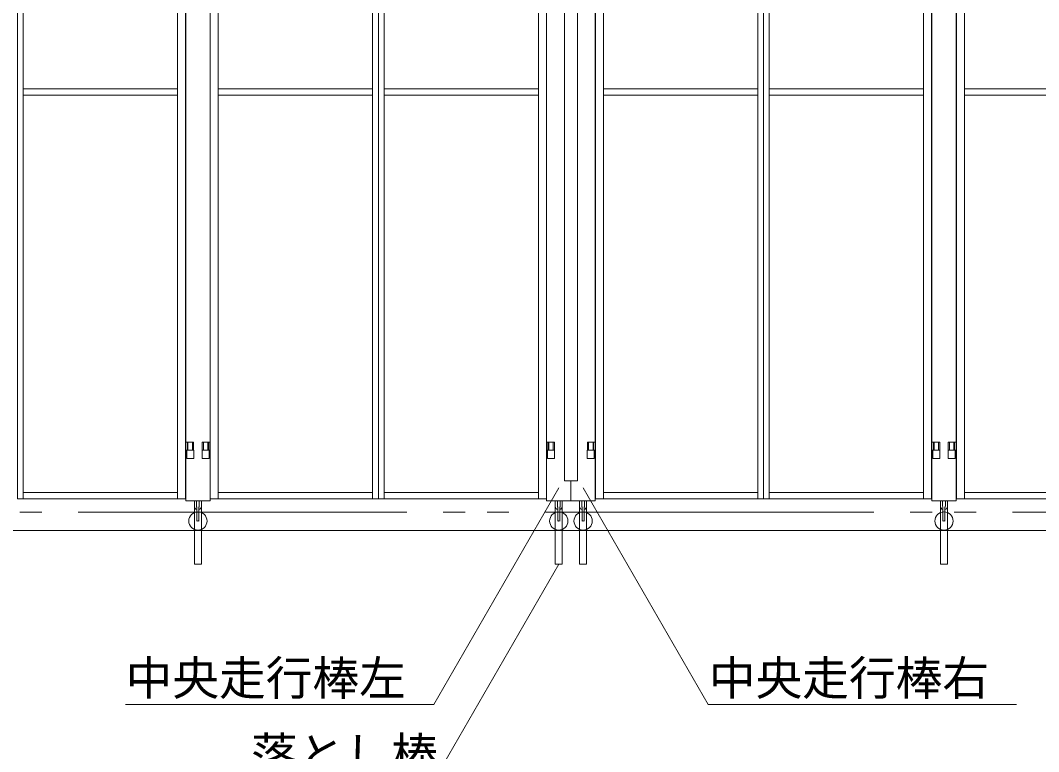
# Model space of a CAD drawing. Units: millimetres, scale not verified. Extents: x -12090 to 12090, y -18325 to 18325.
# Drawn here: x -4963 to -2452, y 4910 to 6713 of the extents above; entities that cross this region are included whole.
import ezdxf
from ezdxf.enums import TextEntityAlignment as Align

# ---------------------------------------------------------------- set-up
doc = ezdxf.new("R2010")
doc.units = ezdxf.units.MM
doc.header["$LTSCALE"] = 90
doc.header["$PDMODE"] = 32
doc.header["$PDSIZE"] = 45
doc.linetypes.add('DASHED1', pattern=[1.8, 1.2, -0.6])
doc.linetypes.add('DOUBLE_CHAIN2', pattern=[12.8, 9, -1, 0.6, -0.6, 0.6, -1])
for name, color, linetype, lineweight in [('0-5_ﾍﾞｰｽﾗｲﾝ', 134, 'Continuous', 18), ('0-8_ﾜｲﾔｰﾛｰﾌﾟ', 134, 'DOUBLE_CHAIN2', 18), ('1-0_中央走行棒', 134, 'Continuous', 18), ('1-1_中央走行棒右', 134, 'Continuous', 18), ('1-2_中央走行棒左', 134, 'Continuous', 18), ('1-9_標準ﾊﾟﾈﾙ', 134, 'Continuous', 18), ('1-B_文字', 134, 'Continuous', 18), ('1-C_落とし棒', 134, 'Continuous', 18)]:
    doc.layers.add(name, color=color, linetype=linetype, lineweight=lineweight)
doc.styles.add('ＭＳ ゴシック', font='')
doc.styles.get('ＭＳ ゴシック').set_extended_font_data('MS Gothic')

msp = doc.modelspace()

# ---------------------------------------------------------------- linework, layer by layer
at = {"layer": '0-5_ﾍﾞｰｽﾗｲﾝ'}
msp.add_line((-11410.19, 5455), (2349.81, 5455), dxfattribs=at)
at = {"layer": '0-8_ﾜｲﾔｰﾛｰﾌﾟ'}
msp.add_line((1749.81, 5500), (-9851.8, 5500), dxfattribs=at)
at = {"layer": '1-0_中央走行棒'}
for p, q in [((-4555.2, 7024.06), (-4555.2, 5672.56)), ((-4495.19, 5672.56), (-4495.19, 7024.06)), ((-2715.19, 5672.56), (-2715.19, 7024.06)), ((-2655.19, 7024.06), (-2655.19, 5672.56)), ((-4533.74, 5514.46), (-4533.74, 5527.56)), ((-4528.75, 5514.46), (-4528.75, 5527.56)), ((-4521.74, 5527.56), (-4521.74, 5514.46)), ((-4516.74, 5527.56), (-4516.74, 5514.46)), ((-2693.65, 5527.56), (-2693.65, 5514.46)), ((-2688.64, 5527.56), (-2688.64, 5514.46)), ((-2681.64, 5514.46), (-2681.64, 5527.56)), ((-2676.64, 5514.46), (-2676.64, 5527.56)), ((-4527.69, 5513.06), (-4527.69, 5478.06)), ((-4522.69, 5478.06), (-4522.69, 5513.06)), ((-2687.7, 5478.06), (-2687.7, 5513.06)), ((-2682.69, 5513.06), (-2682.69, 5478.06))]:
    msp.add_line(p, q, dxfattribs=at)
for points in [[(-4555.2, 5652.56), (-4555.2, 5527.56), (-4495.19, 5527.56), (-4495.19, 5652.56)], [(-2655.19, 5652.56), (-2655.19, 5527.56), (-2715.19, 5527.56), (-2715.19, 5652.56)]]:
    msp.add_lwpolyline(points, dxfattribs=at)
for points in [[(-4552.84, 5632.56), (-4535.54, 5632.56), (-4535.54, 5652.56), (-4552.84, 5652.56)], [(-4514.84, 5632.56), (-4497.54, 5632.56), (-4497.54, 5652.56), (-4514.84, 5652.56)], [(-2695.55, 5632.56), (-2712.84, 5632.56), (-2712.84, 5652.56), (-2695.55, 5652.56)], [(-2657.55, 5632.56), (-2674.85, 5632.56), (-2674.85, 5652.56), (-2657.55, 5652.56)]]:
    msp.add_lwpolyline(points, close=True, dxfattribs=at)
for centre, radius, start, end in [((-4525.24, 5514.46), 8.5, 180, 253.25351), ((-4525.24, 5514.46), 3.5, 180, 225.59204), ((-4525.24, 5514.46), 8.5, 287.46347, 360), ((-4525.24, 5514.46), 3.5, 316.78662, 360), ((-2685.14, 5514.46), 8.5, 180, 252.53653), ((-2685.14, 5514.46), 3.5, 180, 223.21338), ((-2685.14, 5514.46), 8.5, 286.74649, 360), ((-2685.14, 5514.46), 3.5, 314.40796, 360)]:
    msp.add_arc(centre, radius, start, end, dxfattribs=at)
for p in [(-4525.19, 5478.06), (-2685.2, 5478.06)]:
    msp.add_point(p, dxfattribs=at)
at = {"layer": '1-1_中央走行棒右'}
for p, q in [((-3545.19, 5672.56), (-3545.19, 7024.06)), ((-3583.75, 5514.46), (-3583.75, 5527.56)), ((-3578.74, 5514.46), (-3578.74, 5527.56)), ((-3571.74, 5527.56), (-3571.74, 5514.46)), ((-3566.74, 5527.56), (-3566.74, 5514.46)), ((-3577.69, 5513.06), (-3577.69, 5478.06)), ((-3572.69, 5478.06), (-3572.69, 5513.06))]:
    msp.add_line(p, q, dxfattribs=at)
for points in [[(-3621.2, 5577.56), (-3589.19, 5577.56), (-3589.19, 8327.56), (-3621.2, 8327.56)], [(-3564.85, 5632.56), (-3547.54, 5632.56), (-3547.54, 5652.56), (-3564.85, 5652.56)]]:
    msp.add_lwpolyline(points, close=True, dxfattribs=at)
msp.add_lwpolyline([(-3605.19, 5577.56), (-3605.19, 5527.56), (-3545.19, 5527.56), (-3545.19, 5652.56)], dxfattribs=at)
for radius, start, end in [(8.5, 180, 253.25351), (3.5, 180, 225.59204), (8.5, 287.46347, 360), (3.5, 316.78662, 360)]:
    msp.add_arc((-3575.24, 5514.46), radius, start, end, dxfattribs=at)
msp.add_point((-3575.2, 5478.06), dxfattribs=at)
at = {"layer": '1-2_中央走行棒左'}
for p, q in [((-3665.2, 7024.06), (-3665.2, 5672.56)), ((-3643.74, 5514.46), (-3643.74, 5527.56)), ((-3638.75, 5514.46), (-3638.75, 5527.56)), ((-3631.74, 5527.56), (-3631.74, 5514.46)), ((-3626.75, 5527.56), (-3626.75, 5514.46)), ((-3637.69, 5513.06), (-3637.69, 5478.06)), ((-3632.7, 5478.06), (-3632.7, 5513.06))]:
    msp.add_line(p, q, dxfattribs=at)
msp.add_lwpolyline([(-3665.2, 5652.56), (-3665.2, 5527.56), (-3605.19, 5527.56), (-3605.19, 5577.56)], dxfattribs=at)
msp.add_lwpolyline([(-3645.54, 5632.56), (-3662.85, 5632.56), (-3662.85, 5652.56), (-3645.54, 5652.56)], close=True, dxfattribs=at)
for radius, start, end in [(8.5, 180, 253.25351), (3.5, 180, 225.59204), (8.5, 287.46347, 360), (3.5, 316.78662, 360)]:
    msp.add_arc((-3635.24, 5514.46), radius, start, end, dxfattribs=at)
msp.add_point((-3635.19, 5478.06), dxfattribs=at)
at = {"layer": '1-9_標準ﾊﾟﾈﾙ'}
for p, q in [((-4551.9, 5672.56), (-4551.9, 5652.56)), ((-4498.49, 5672.56), (-4498.49, 5652.56)), ((-3661.9, 5672.56), (-3661.9, 5652.56)), ((-3548.48, 5672.56), (-3548.48, 5652.56)), ((-2711.9, 5672.56), (-2711.9, 5652.56)), ((-2658.48, 5672.56), (-2658.48, 5652.56))]:
    msp.add_line(p, q, dxfattribs=at)
at = {"layer": '1-9_標準ﾊﾟﾈﾙ', "linetype": 'DASHED1'}
for p, q in [((-4549.69, 5672.56), (-4549.69, 5652.56)), ((-4538.69, 5672.56), (-4538.69, 5652.56)), ((-4511.69, 5672.56), (-4511.69, 5652.56)), ((-4500.69, 5672.56), (-4500.69, 5652.56)), ((-3659.7, 5672.56), (-3659.7, 5652.56)), ((-3648.69, 5672.56), (-3648.69, 5652.56)), ((-3561.7, 5672.56), (-3561.7, 5652.56)), ((-3550.69, 5672.56), (-3550.69, 5652.56)), ((-2709.69, 5672.56), (-2709.69, 5652.56)), ((-2698.69, 5672.56), (-2698.69, 5652.56)), ((-2671.7, 5672.56), (-2671.7, 5652.56)), ((-2660.7, 5672.56), (-2660.7, 5652.56))]:
    msp.add_line(p, q, dxfattribs=at)
at = {"layer": '1-9_標準ﾊﾟﾈﾙ'}
for points in [[(-4970.2, 8535.56), (-4955.94, 8535.56), (-4955.94, 5532.56), (-4970.2, 5532.56)], [(-4555.69, 8535.56), (-4575.45, 8535.56), (-4575.45, 5532.56), (-4555.69, 5532.56)], [(-4494.69, 8535.56), (-4474.94, 8535.56), (-4474.94, 5532.56), (-4494.69, 5532.56)], [(-4080.2, 8535.56), (-4094.44, 8535.56), (-4094.44, 5532.56), (-4080.2, 5532.56)], [(-4080.2, 8535.56), (-4065.94, 8535.56), (-4065.94, 5532.56), (-4080.2, 5532.56)], [(-3665.69, 8535.56), (-3685.45, 8535.56), (-3685.45, 5532.56), (-3665.69, 5532.56)], [(-3544.7, 8535.56), (-3524.94, 8535.56), (-3524.94, 5532.56), (-3544.7, 5532.56)], [(-3130.19, 8535.56), (-3144.45, 8535.56), (-3144.45, 5532.56), (-3130.19, 5532.56)], [(-3130.19, 8535.56), (-3115.94, 8535.56), (-3115.94, 5532.56), (-3130.19, 5532.56)], [(-2715.7, 8535.56), (-2735.44, 8535.56), (-2735.44, 5532.56), (-2715.7, 5532.56)], [(-2654.69, 8535.56), (-2634.94, 8535.56), (-2634.94, 5532.56), (-2654.69, 5532.56)], [(-4955.94, 6544.06), (-4575.45, 6544.06), (-4575.45, 6528.06), (-4955.94, 6528.06)], [(-4094.44, 6544.06), (-4474.94, 6544.06), (-4474.94, 6528.06), (-4094.44, 6528.06)], [(-4065.94, 6544.06), (-3685.45, 6544.06), (-3685.45, 6528.06), (-4065.94, 6528.06)], [(-3144.45, 6544.06), (-3524.94, 6544.06), (-3524.94, 6528.06), (-3144.45, 6528.06)], [(-3115.94, 6544.06), (-2735.44, 6544.06), (-2735.44, 6528.06), (-3115.94, 6528.06)], [(-2254.45, 6544.06), (-2634.94, 6544.06), (-2634.94, 6528.06), (-2254.45, 6528.06)], [(-4955.94, 5532.56), (-4575.45, 5532.56), (-4575.45, 5548.06), (-4955.94, 5548.06)], [(-4094.44, 5532.56), (-4474.94, 5532.56), (-4474.94, 5548.06), (-4094.44, 5548.06)], [(-4065.94, 5532.56), (-3685.45, 5532.56), (-3685.45, 5548.06), (-4065.94, 5548.06)], [(-3144.45, 5532.56), (-3524.94, 5532.56), (-3524.94, 5548.06), (-3144.45, 5548.06)], [(-3115.94, 5532.56), (-2735.44, 5532.56), (-2735.44, 5548.06), (-3115.94, 5548.06)], [(-2254.45, 5532.56), (-2634.94, 5532.56), (-2634.94, 5548.06), (-2254.45, 5548.06)]]:
    msp.add_lwpolyline(points, close=True, dxfattribs=at)
for points in [[(-4555.69, 5652.56), (-4535.69, 5652.56), (-4535.69, 5672.56), (-4555.69, 5672.56)], [(-4494.69, 5652.56), (-4514.7, 5652.56), (-4514.7, 5672.56), (-4494.69, 5672.56)], [(-3665.69, 5652.56), (-3645.69, 5652.56), (-3645.69, 5672.56), (-3665.69, 5672.56)], [(-3544.7, 5652.56), (-3564.69, 5652.56), (-3564.69, 5672.56), (-3544.7, 5672.56)], [(-2715.7, 5652.56), (-2695.69, 5652.56), (-2695.69, 5672.56), (-2715.7, 5672.56)], [(-2654.69, 5652.56), (-2674.69, 5652.56), (-2674.69, 5672.56), (-2654.69, 5672.56)]]:
    msp.add_lwpolyline(points, dxfattribs=at)
at = {"layer": '1-B_文字'}
for p, q in [((-4703.53, 5025.82), (-3944.26, 5025.82)), ((-3266.41, 5025.82), (-2506.69, 5025.82))]:
    msp.add_line(p, q, dxfattribs=at)
for points in [[(-3635.24, 5559.82), (-3943.55, 5025.82), (-3943.98, 5025.82)], [(-3575.14, 5559.82), (-3266.84, 5025.82), (-3266.41, 5025.82)], [(-3635.24, 5371.36), (-3943.55, 4837.36), (-3943.98, 4837.36)]]:
    msp.add_lwpolyline(points, dxfattribs=at)
at = {"layer": '1-C_落とし棒'}
for points in [[(-4516.69, 5527.56), (-4516.69, 5371.36), (-4533.7, 5371.36), (-4533.7, 5527.56)], [(-3626.75, 5527.56), (-3626.75, 5371.36), (-3643.74, 5371.36), (-3643.74, 5527.56)], [(-3566.74, 5527.56), (-3566.74, 5371.36), (-3583.75, 5371.36), (-3583.75, 5527.56)], [(-2676.69, 5527.56), (-2676.69, 5371.36), (-2693.69, 5371.36), (-2693.69, 5527.56)]]:
    msp.add_lwpolyline(points, close=True, dxfattribs=at)

# ---------------------------------------------------------------- texts
at = {"layer": '1-B_文字', "style": 'ＭＳ ゴシック'}
for s, p in [('中央走行棒左', (-4703.53, 5023.47)), ('中央走行棒右', (-3265.21, 5023.47)), ('落とし棒', (-4394.16, 4835.01))]:
    msp.add_text(s, height=84.46, dxfattribs=at).set_placement(p, align=Align.BOTTOM_LEFT)

doc.saveas('drawing.dxf')
